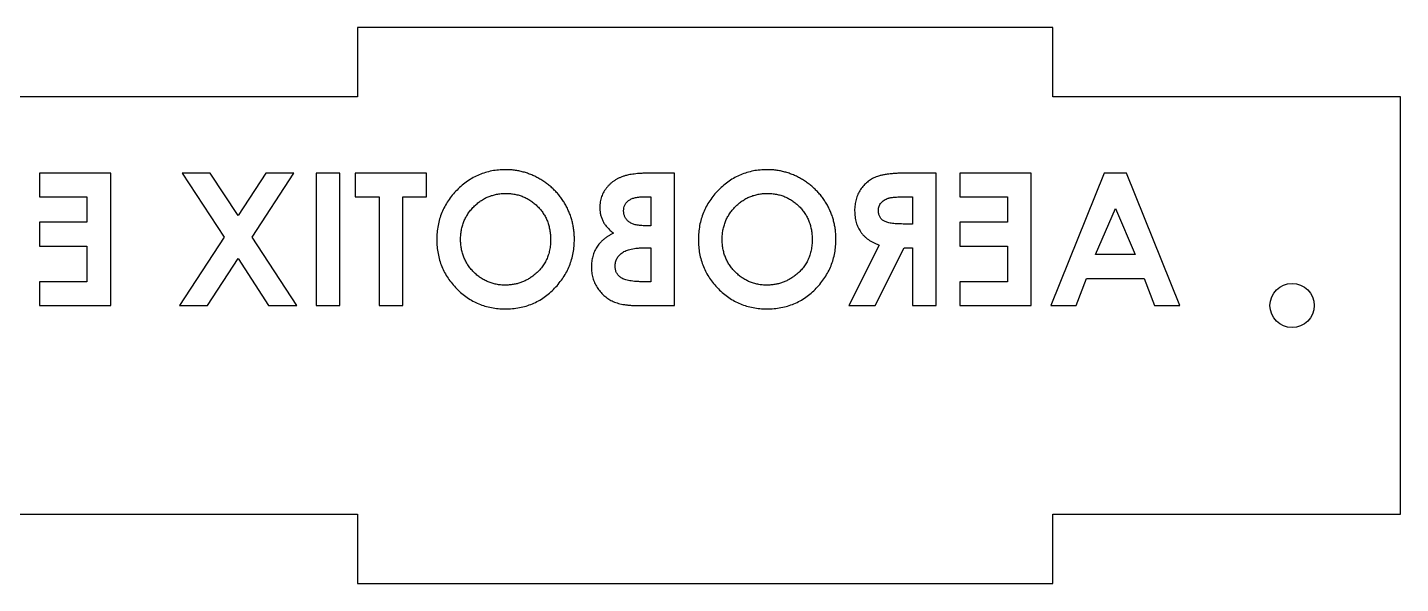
# Model space of a CAD drawing. Header units: millimetres. Extents: x -200 to 0, y -5 to 35.
# Drawn here: x -98.7 to 0, y -5 to 35 of the extents above; entities that cross this region are included whole.
import ezdxf

# ---------------------------------------------------------------- set-up
doc = ezdxf.new("R2010")
doc.units = ezdxf.units.MM

msp = doc.modelspace()

# ---------------------------------------------------------------- linework, layer by layer
at = {"color": 7, "linetype": 'Continuous', "lineweight": 25}
for p, q in [((-75, 35), (-75, 30)), ((-25, 35), (-75, 35)), ((-25, 30), (-25, 35)), ((-75, 30), (-105, 30)), ((0, 30), (-25, 30)), ((0, 0), (0, 30)), ((-92.734, 24.525), (-97.863, 24.525)), ((-97.863, 24.525), (-97.863, 22.815)), ((-92.734, 15), (-92.734, 24.525)), ((-85.573, 24.525), (-87.59, 24.525)), ((-87.59, 24.525), (-84.587, 19.919)), ((-83.579, 21.466), (-85.573, 24.525)), ((-81.589, 24.525), (-83.579, 21.466)), ((-82.572, 19.921), (-79.574, 24.525)), ((-79.574, 24.525), (-81.589, 24.525)), ((-76.249, 24.525), (-77.958, 24.525)), ((-77.958, 24.525), (-77.958, 15)), ((-76.249, 15), (-76.249, 24.525)), ((-70.021, 24.525), (-75.15, 24.525)), ((-75.15, 24.525), (-75.15, 22.815)), ((-70.021, 22.815), (-70.021, 24.525)), ((-52.192, 24.525), (-53.718, 24.525)), ((-52.192, 15), (-52.192, 24.525)), ((-33.386, 24.525), (-35.378, 24.525)), ((-33.386, 15), (-33.386, 24.525)), ((-26.548, 24.525), (-31.676, 24.525)), ((-31.676, 24.525), (-31.676, 22.815)), ((-26.548, 15), (-26.548, 24.525)), ((-21.297, 24.525), (-25.143, 15)), ((-19.711, 24.525), (-21.297, 24.525)), ((-15.863, 15), (-19.711, 24.525)), ((-97.863, 22.815), (-94.444, 22.815)), ((-94.444, 22.815), (-94.444, 20.984)), ((-75.15, 22.815), (-73.44, 22.815)), ((-73.44, 22.815), (-73.44, 15)), ((-71.73, 15), (-71.73, 22.815)), ((-71.73, 22.815), (-70.021, 22.815)), ((-54.438, 22.815), (-53.901, 22.815)), ((-53.901, 22.815), (-53.901, 20.739)), ((-35.678, 22.815), (-35.096, 22.815)), ((-35.096, 22.815), (-35.096, 20.862)), ((-31.676, 22.815), (-28.257, 22.815)), ((-28.257, 22.815), (-28.257, 20.984)), ((-21.93, 18.663), (-20.503, 21.97)), ((-20.503, 21.97), (-19.076, 18.663)), ((-94.444, 20.984), (-97.863, 20.984)), ((-97.863, 20.984), (-97.863, 19.274)), ((-53.901, 20.739), (-54.356, 20.739)), ((-35.096, 20.862), (-35.762, 20.862)), ((-28.257, 20.984), (-31.676, 20.984)), ((-31.676, 20.984), (-31.676, 19.274)), ((-84.587, 19.919), (-87.788, 15)), ((-79.362, 15), (-82.572, 19.921)), ((-97.863, 19.274), (-94.444, 19.274)), ((-94.444, 19.274), (-94.444, 16.71)), ((-54.31, 19.152), (-53.901, 19.152)), ((-53.901, 19.152), (-53.901, 16.71)), ((-37.477, 19.347), (-39.675, 15)), ((-37.775, 15), (-35.676, 19.152)), ((-35.676, 19.152), (-35.096, 19.152)), ((-35.096, 19.152), (-35.096, 15)), ((-31.676, 19.274), (-28.257, 19.274)), ((-28.257, 19.274), (-28.257, 16.71)), ((-85.774, 15), (-83.579, 18.373)), ((-83.579, 18.373), (-81.379, 15)), ((-19.076, 18.663), (-21.93, 18.663)), ((-23.317, 15), (-22.577, 16.954)), ((-22.577, 16.954), (-18.427, 16.954)), ((-18.427, 16.954), (-17.687, 15)), ((-94.444, 16.71), (-97.863, 16.71)), ((-97.863, 16.71), (-97.863, 15)), ((-53.901, 16.71), (-54.394, 16.71)), ((-28.257, 16.71), (-31.676, 16.71)), ((-31.676, 16.71), (-31.676, 15)), ((-97.863, 15), (-92.734, 15)), ((-87.788, 15), (-85.774, 15)), ((-81.379, 15), (-79.362, 15)), ((-77.958, 15), (-76.249, 15)), ((-73.44, 15), (-71.73, 15)), ((-54.871, 15), (-52.192, 15)), ((-39.675, 15), (-37.775, 15)), ((-35.096, 15), (-33.386, 15)), ((-31.676, 15), (-26.548, 15)), ((-25.143, 15), (-23.317, 15)), ((-17.687, 15), (-15.863, 15)), ((-105, 0), (-75, 0)), ((-75, 0), (-75, -5)), ((-25, 0), (0, 0)), ((-25, -5), (-25, 0)), ((-75, -5), (-25, -5))]:
    msp.add_line(p, q, dxfattribs=at)
msp.add_circle((-7.8, 15), 1.589, dxfattribs=at)
for points, knots in [([(-64.361, 24.769), (-64.527, 24.765), (-64.854, 24.756), (-65.335, 24.686), (-65.798, 24.571), (-66.244, 24.411), (-66.671, 24.202), (-67.08, 23.95), (-67.471, 23.65), (-67.839, 23.308), (-68.179, 22.937), (-68.474, 22.538), (-68.726, 22.12), (-68.934, 21.683), (-69.093, 21.224), (-69.204, 20.745), (-69.276, 20.246), (-69.284, 19.906), (-69.288, 19.734)], [0, 0, 0, 0, 0.063396, 0.125157, 0.185649, 0.245977, 0.306108, 0.367351, 0.429902, 0.49454, 0.559373, 0.62241, 0.684357, 0.745807, 0.80743, 0.869996, 0.933928, 1, 1, 1, 1]), ([(-59.397, 19.766), (-59.398, 19.879), (-59.401, 20.103), (-59.436, 20.435), (-59.486, 20.76), (-59.56, 21.078), (-59.65, 21.39), (-59.766, 21.693), (-59.899, 21.992), (-60.054, 22.281), (-60.226, 22.56), (-60.414, 22.825), (-60.619, 23.075), (-60.838, 23.31), (-61.074, 23.53), (-61.324, 23.737), (-61.591, 23.926), (-61.87, 24.101), (-62.16, 24.259), (-62.459, 24.394), (-62.762, 24.511), (-63.072, 24.604), (-63.385, 24.68), (-63.706, 24.73), (-64.032, 24.765), (-64.251, 24.768), (-64.361, 24.769)], [0, 0, 0, 0, 0.043114, 0.085683, 0.127594, 0.169059, 0.210432, 0.251811, 0.293444, 0.335381, 0.377477, 0.418688, 0.459873, 0.500873, 0.541873, 0.583212, 0.624763, 0.666988, 0.70937, 0.751103, 0.792568, 0.833545, 0.874827, 0.916018, 0.957859, 1, 1, 1, 1]), ([(-45.556, 24.769), (-45.721, 24.765), (-46.048, 24.756), (-46.529, 24.686), (-46.992, 24.571), (-47.438, 24.411), (-47.865, 24.202), (-48.275, 23.95), (-48.665, 23.65), (-49.033, 23.308), (-49.374, 22.937), (-49.668, 22.538), (-49.92, 22.12), (-50.128, 21.683), (-50.287, 21.224), (-50.398, 20.745), (-50.47, 20.246), (-50.478, 19.906), (-50.482, 19.734)], [0, 0, 0, 0, 0.063396, 0.125157, 0.185649, 0.245977, 0.306108, 0.367351, 0.429902, 0.49454, 0.559373, 0.62241, 0.684357, 0.745807, 0.80743, 0.869996, 0.933928, 1, 1, 1, 1]), ([(-40.591, 19.766), (-40.592, 19.879), (-40.595, 20.103), (-40.63, 20.435), (-40.68, 20.76), (-40.754, 21.078), (-40.844, 21.39), (-40.961, 21.693), (-41.093, 21.992), (-41.248, 22.281), (-41.421, 22.56), (-41.609, 22.825), (-41.813, 23.075), (-42.033, 23.31), (-42.269, 23.53), (-42.518, 23.737), (-42.785, 23.926), (-43.064, 24.101), (-43.354, 24.259), (-43.653, 24.394), (-43.956, 24.511), (-44.266, 24.604), (-44.58, 24.68), (-44.901, 24.73), (-45.226, 24.765), (-45.445, 24.768), (-45.556, 24.769)], [0, 0, 0, 0, 0.043114, 0.085683, 0.127594, 0.169059, 0.210432, 0.251811, 0.293444, 0.335381, 0.377477, 0.418688, 0.459873, 0.500873, 0.541873, 0.583212, 0.624763, 0.666988, 0.70937, 0.751103, 0.792568, 0.833545, 0.874827, 0.916018, 0.957859, 1, 1, 1, 1]), ([(-55.661, 24.355), (-55.732, 24.335), (-55.873, 24.297), (-56.074, 24.218), (-56.265, 24.131), (-56.446, 24.032), (-56.614, 23.919), (-56.771, 23.792), (-56.918, 23.656), (-57.051, 23.506), (-57.172, 23.348), (-57.277, 23.182), (-57.368, 23.01), (-57.44, 22.829), (-57.495, 22.642), (-57.535, 22.448), (-57.561, 22.247), (-57.564, 22.11), (-57.565, 22.041)], [0, 0, 0, 0, 0.06875, 0.134909, 0.199721, 0.262974, 0.325357, 0.387336, 0.449407, 0.511118, 0.572473, 0.633077, 0.692861, 0.752561, 0.812738, 0.873479, 0.935776, 1, 1, 1, 1]), ([(-53.718, 24.525), (-53.825, 24.525), (-54.032, 24.525), (-54.33, 24.515), (-54.607, 24.501), (-54.861, 24.486), (-55.093, 24.46), (-55.303, 24.432), (-55.49, 24.399), (-55.606, 24.369), (-55.661, 24.355)], [0, 0, 0, 0, 0.163996, 0.317329, 0.45806, 0.589158, 0.707952, 0.816322, 0.913585, 1, 1, 1, 1]), ([(-35.378, 24.525), (-35.51, 24.525), (-35.763, 24.524), (-36.128, 24.509), (-36.464, 24.49), (-36.77, 24.46), (-37.047, 24.42), (-37.295, 24.373), (-37.513, 24.319), (-37.705, 24.252), (-37.878, 24.177), (-38.039, 24.09), (-38.192, 23.993), (-38.335, 23.883), (-38.471, 23.763), (-38.599, 23.631), (-38.718, 23.488), (-38.826, 23.333), (-38.925, 23.17), (-39.012, 22.999), (-39.083, 22.819), (-39.146, 22.634), (-39.191, 22.44), (-39.223, 22.24), (-39.246, 22.032), (-39.247, 21.891), (-39.248, 21.819)], [0, 0, 0, 0, 0.072889, 0.140186, 0.202277, 0.258895, 0.310483, 0.357095, 0.398514, 0.435038, 0.469251, 0.502805, 0.53621, 0.569379, 0.602801, 0.636666, 0.670929, 0.705803, 0.741189, 0.776304, 0.812004, 0.847969, 0.884522, 0.921974, 0.960198, 1, 1, 1, 1]), ([(-67.578, 19.757), (-67.575, 19.87), (-67.569, 20.093), (-67.525, 20.421), (-67.45, 20.735), (-67.347, 21.037), (-67.215, 21.325), (-67.051, 21.599), (-66.857, 21.859), (-66.637, 22.103), (-66.398, 22.327), (-66.14, 22.522), (-65.873, 22.691), (-65.588, 22.824), (-65.293, 22.929), (-64.986, 23.007), (-64.664, 23.05), (-64.445, 23.057), (-64.335, 23.06)], [0, 0, 0, 0, 0.065939, 0.129791, 0.192175, 0.253617, 0.314719, 0.376282, 0.438973, 0.503175, 0.567329, 0.629651, 0.69065, 0.751238, 0.811754, 0.872788, 0.93554, 1, 1, 1, 1]), ([(-64.335, 23.06), (-64.223, 23.057), (-64.003, 23.051), (-63.681, 23.006), (-63.371, 22.934), (-63.076, 22.83), (-62.794, 22.698), (-62.525, 22.537), (-62.273, 22.343), (-62.033, 22.127), (-61.817, 21.885), (-61.626, 21.626), (-61.467, 21.351), (-61.333, 21.061), (-61.232, 20.753), (-61.16, 20.43), (-61.115, 20.092), (-61.109, 19.861), (-61.106, 19.743)], [0, 0, 0, 0, 0.064609, 0.127512, 0.188521, 0.248708, 0.308598, 0.368812, 0.429888, 0.492802, 0.555743, 0.617485, 0.678969, 0.740198, 0.80236, 0.866245, 0.931707, 1, 1, 1, 1]), ([(-55.855, 21.812), (-55.852, 21.886), (-55.846, 22.028), (-55.774, 22.228), (-55.664, 22.406), (-55.533, 22.527), (-55.41, 22.61), (-55.305, 22.665), (-55.189, 22.714), (-55.061, 22.751), (-54.921, 22.779), (-54.77, 22.8), (-54.608, 22.814), (-54.496, 22.815), (-54.438, 22.815)], [0, 0, 0, 0, 0.112332, 0.217189, 0.320776, 0.429446, 0.48689, 0.547348, 0.610552, 0.67854, 0.751006, 0.828563, 0.911494, 1, 1, 1, 1]), ([(-48.773, 19.757), (-48.77, 19.87), (-48.764, 20.093), (-48.719, 20.421), (-48.644, 20.735), (-48.541, 21.037), (-48.409, 21.325), (-48.246, 21.599), (-48.052, 21.859), (-47.832, 22.103), (-47.592, 22.327), (-47.335, 22.522), (-47.067, 22.691), (-46.782, 22.824), (-46.487, 22.929), (-46.18, 23.007), (-45.858, 23.05), (-45.64, 23.057), (-45.529, 23.06)], [0, 0, 0, 0, 0.0659391, 0.1297911, 0.1921752, 0.253617, 0.3147191, 0.3762823, 0.438973, 0.5031747, 0.5673295, 0.629651, 0.6906499, 0.7512376, 0.8117541, 0.8727878, 0.9355396, 1, 1, 1, 1]), ([(-45.529, 23.06), (-45.417, 23.057), (-45.197, 23.051), (-44.875, 23.006), (-44.565, 22.934), (-44.27, 22.83), (-43.988, 22.698), (-43.719, 22.537), (-43.467, 22.343), (-43.228, 22.127), (-43.011, 21.885), (-42.821, 21.626), (-42.661, 21.351), (-42.527, 21.061), (-42.426, 20.753), (-42.354, 20.43), (-42.309, 20.092), (-42.303, 19.861), (-42.3, 19.743)], [0, 0, 0, 0, 0.0646087, 0.1275118, 0.1885213, 0.2487082, 0.3085983, 0.3688122, 0.4298875, 0.4928024, 0.5557433, 0.6174853, 0.678969, 0.7401977, 0.8023601, 0.8662448, 0.9317068, 1, 1, 1, 1]), ([(-37.538, 21.842), (-37.536, 21.893), (-37.532, 21.992), (-37.494, 22.135), (-37.434, 22.267), (-37.352, 22.388), (-37.248, 22.494), (-37.129, 22.587), (-36.992, 22.661), (-36.865, 22.71), (-36.749, 22.739), (-36.645, 22.761), (-36.524, 22.776), (-36.387, 22.792), (-36.234, 22.803), (-36.063, 22.811), (-35.876, 22.814), (-35.746, 22.815), (-35.678, 22.815)], [0, 0, 0, 0, 0.063769, 0.125262, 0.185414, 0.246807, 0.309422, 0.372533, 0.437733, 0.50575, 0.544013, 0.58837, 0.640389, 0.697897, 0.763272, 0.834979, 0.913874, 1, 1, 1, 1]), ([(-57.565, 22.041), (-57.562, 21.952), (-57.555, 21.776), (-57.514, 21.518), (-57.437, 21.275), (-57.337, 21.041), (-57.2, 20.817), (-57.026, 20.604), (-56.819, 20.395), (-56.659, 20.27), (-56.577, 20.205)], [0, 0, 0, 0, 0.12327, 0.242641, 0.359427, 0.47555, 0.593898, 0.720202, 0.854465, 1, 1, 1, 1]), ([(-54.356, 20.739), (-54.417, 20.74), (-54.536, 20.741), (-54.709, 20.754), (-54.869, 20.777), (-55.016, 20.809), (-55.152, 20.85), (-55.276, 20.898), (-55.387, 20.958), (-55.516, 21.046), (-55.652, 21.176), (-55.773, 21.364), (-55.843, 21.58), (-55.851, 21.733), (-55.855, 21.812)], [0, 0, 0, 0, 0.088776, 0.171377, 0.248114, 0.321161, 0.388033, 0.452091, 0.512268, 0.568866, 0.676936, 0.781012, 0.886918, 1, 1, 1, 1]), ([(-39.248, 21.819), (-39.246, 21.744), (-39.242, 21.597), (-39.224, 21.381), (-39.19, 21.174), (-39.139, 20.977), (-39.08, 20.788), (-39.002, 20.609), (-38.913, 20.439), (-38.808, 20.28), (-38.693, 20.128), (-38.559, 19.989), (-38.415, 19.856), (-38.253, 19.737), (-38.079, 19.624), (-37.892, 19.521), (-37.691, 19.426), (-37.549, 19.374), (-37.477, 19.347)], [0, 0, 0, 0, 0.068741, 0.134789, 0.198536, 0.260386, 0.320962, 0.379904, 0.438503, 0.496154, 0.554265, 0.612749, 0.672513, 0.733646, 0.79679, 0.861936, 0.929398, 1, 1, 1, 1]), ([(-35.762, 20.862), (-35.843, 20.862), (-35.999, 20.864), (-36.223, 20.872), (-36.427, 20.892), (-36.611, 20.917), (-36.776, 20.945), (-36.921, 20.986), (-37.048, 21.03), (-37.155, 21.085), (-37.247, 21.147), (-37.326, 21.218), (-37.391, 21.299), (-37.445, 21.39), (-37.487, 21.49), (-37.518, 21.599), (-37.535, 21.718), (-37.537, 21.8), (-37.538, 21.842)], [0, 0, 0, 0, 0.10554, 0.202086, 0.290685, 0.370553, 0.44267, 0.507675, 0.565573, 0.616455, 0.663331, 0.708862, 0.753412, 0.798515, 0.845064, 0.893873, 0.944708, 1, 1, 1, 1]), ([(-64.369, 16.465), (-64.479, 16.468), (-64.694, 16.474), (-65.011, 16.519), (-65.314, 16.594), (-65.606, 16.697), (-65.886, 16.831), (-66.152, 16.996), (-66.405, 17.191), (-66.644, 17.41), (-66.862, 17.653), (-67.053, 17.913), (-67.217, 18.185), (-67.348, 18.473), (-67.453, 18.774), (-67.524, 19.09), (-67.57, 19.419), (-67.575, 19.643), (-67.578, 19.757)], [0, 0, 0, 0, 0.064147, 0.126212, 0.186841, 0.246936, 0.307256, 0.368151, 0.430071, 0.493875, 0.557981, 0.62087, 0.682525, 0.744036, 0.805889, 0.868968, 0.933247, 1, 1, 1, 1]), ([(-64.375, 14.756), (-64.2, 14.76), (-63.855, 14.768), (-63.352, 14.842), (-62.869, 14.953), (-62.412, 15.12), (-61.975, 15.329), (-61.561, 15.585), (-61.172, 15.89), (-60.809, 16.235), (-60.48, 16.612), (-60.189, 17.01), (-59.944, 17.427), (-59.744, 17.862), (-59.587, 18.313), (-59.476, 18.782), (-59.41, 19.268), (-59.401, 19.599), (-59.397, 19.766)], [0, 0, 0, 0, 0.066749, 0.131152, 0.193732, 0.255326, 0.316388, 0.378027, 0.440406, 0.504557, 0.568658, 0.630986, 0.692288, 0.752615, 0.8132, 0.874016, 0.936158, 1, 1, 1, 1]), ([(-56.577, 20.205), (-56.644, 20.171), (-56.775, 20.104), (-56.962, 19.993), (-57.135, 19.876), (-57.295, 19.753), (-57.439, 19.621), (-57.572, 19.487), (-57.688, 19.343), (-57.792, 19.194), (-57.882, 19.038), (-57.96, 18.875), (-58.027, 18.706), (-58.083, 18.529), (-58.125, 18.346), (-58.152, 18.156), (-58.173, 17.959), (-58.175, 17.825), (-58.175, 17.757)], [0, 0, 0, 0, 0.072791, 0.142723, 0.209491, 0.274716, 0.336886, 0.397686, 0.457054, 0.515313, 0.572822, 0.630776, 0.689505, 0.748743, 0.809225, 0.870715, 0.934265, 1, 1, 1, 1]), ([(-45.563, 16.465), (-45.673, 16.468), (-45.888, 16.474), (-46.205, 16.519), (-46.508, 16.594), (-46.8, 16.697), (-47.08, 16.831), (-47.346, 16.996), (-47.599, 17.191), (-47.838, 17.41), (-48.056, 17.653), (-48.247, 17.913), (-48.412, 18.185), (-48.543, 18.473), (-48.647, 18.774), (-48.718, 19.09), (-48.764, 19.419), (-48.77, 19.643), (-48.773, 19.757)], [0, 0, 0, 0, 0.064147, 0.126212, 0.186841, 0.246936, 0.307256, 0.368151, 0.430071, 0.493875, 0.557981, 0.62087, 0.682525, 0.744036, 0.805889, 0.868968, 0.933247, 1, 1, 1, 1]), ([(-45.569, 14.756), (-45.394, 14.76), (-45.05, 14.768), (-44.546, 14.842), (-44.063, 14.953), (-43.606, 15.12), (-43.169, 15.329), (-42.756, 15.585), (-42.366, 15.89), (-42.003, 16.235), (-41.674, 16.612), (-41.383, 17.01), (-41.138, 17.427), (-40.939, 17.862), (-40.781, 18.313), (-40.67, 18.782), (-40.605, 19.268), (-40.595, 19.599), (-40.591, 19.766)], [0, 0, 0, 0, 0.066749, 0.131152, 0.193732, 0.255326, 0.316388, 0.378027, 0.440406, 0.504557, 0.568658, 0.630986, 0.692288, 0.752615, 0.8132, 0.874016, 0.936158, 1, 1, 1, 1]), ([(-69.288, 19.734), (-69.284, 19.563), (-69.275, 19.227), (-69.207, 18.733), (-69.094, 18.259), (-68.938, 17.804), (-68.733, 17.371), (-68.487, 16.956), (-68.192, 16.564), (-67.859, 16.195), (-67.493, 15.86), (-67.105, 15.564), (-66.698, 15.314), (-66.271, 15.109), (-65.824, 14.95), (-65.357, 14.837), (-64.872, 14.769), (-64.542, 14.76), (-64.375, 14.756)], [0, 0, 0, 0, 0.065722, 0.129508, 0.191722, 0.253161, 0.314316, 0.375952, 0.43862, 0.502973, 0.567129, 0.629552, 0.690477, 0.751072, 0.811668, 0.872929, 0.935501, 1, 1, 1, 1]), ([(-61.106, 19.743), (-61.11, 19.613), (-61.118, 19.357), (-61.171, 18.984), (-61.262, 18.631), (-61.394, 18.301), (-61.558, 17.99), (-61.761, 17.701), (-62, 17.434), (-62.184, 17.277), (-62.278, 17.198)], [0, 0, 0, 0, 0.134807, 0.264199, 0.388462, 0.509942, 0.63041, 0.750671, 0.873455, 1, 1, 1, 1]), ([(-56.466, 17.824), (-56.464, 17.874), (-56.462, 17.972), (-56.439, 18.115), (-56.397, 18.249), (-56.345, 18.377), (-56.273, 18.494), (-56.187, 18.604), (-56.082, 18.704), (-55.965, 18.8), (-55.829, 18.884), (-55.672, 18.956), (-55.496, 19.017), (-55.298, 19.065), (-55.081, 19.106), (-54.841, 19.131), (-54.582, 19.149), (-54.403, 19.151), (-54.31, 19.152)], [0, 0, 0, 0, 0.052826, 0.102892, 0.151698, 0.199578, 0.247224, 0.295723, 0.346254, 0.398507, 0.45429, 0.514042, 0.579093, 0.650037, 0.727451, 0.811452, 0.902476, 1, 1, 1, 1]), ([(-50.482, 19.734), (-50.478, 19.563), (-50.469, 19.227), (-50.401, 18.733), (-50.288, 18.259), (-50.132, 17.804), (-49.927, 17.371), (-49.681, 16.956), (-49.386, 16.564), (-49.053, 16.195), (-48.687, 15.86), (-48.3, 15.564), (-47.892, 15.314), (-47.465, 15.109), (-47.018, 14.95), (-46.552, 14.837), (-46.066, 14.769), (-45.736, 14.76), (-45.569, 14.756)], [0, 0, 0, 0, 0.065722, 0.129508, 0.191722, 0.253161, 0.314316, 0.375952, 0.43862, 0.502973, 0.567129, 0.629552, 0.690477, 0.751072, 0.811668, 0.872929, 0.935501, 1, 1, 1, 1]), ([(-42.3, 19.743), (-42.304, 19.613), (-42.312, 19.357), (-42.365, 18.984), (-42.457, 18.631), (-42.588, 18.301), (-42.752, 17.99), (-42.955, 17.701), (-43.194, 17.434), (-43.378, 17.277), (-43.472, 17.198)], [0, 0, 0, 0, 0.134807, 0.264199, 0.388462, 0.509942, 0.63041, 0.750671, 0.873455, 1, 1, 1, 1]), ([(-54.394, 16.71), (-54.491, 16.71), (-54.678, 16.711), (-54.946, 16.724), (-55.19, 16.747), (-55.409, 16.776), (-55.603, 16.816), (-55.772, 16.866), (-55.917, 16.921), (-56.039, 16.989), (-56.139, 17.068), (-56.229, 17.149), (-56.302, 17.242), (-56.36, 17.344), (-56.411, 17.452), (-56.441, 17.57), (-56.464, 17.694), (-56.465, 17.78), (-56.466, 17.824)], [0, 0, 0, 0, 0.109567, 0.210657, 0.302002, 0.385143, 0.459013, 0.524719, 0.583227, 0.634208, 0.681186, 0.726275, 0.770113, 0.81408, 0.857994, 0.903339, 0.950545, 1, 1, 1, 1]), ([(-54.394, 16.71), (-54.491, 16.71), (-54.678, 16.711), (-54.946, 16.724), (-55.19, 16.747), (-55.409, 16.776), (-55.603, 16.816), (-55.772, 16.866), (-55.917, 16.921), (-56.039, 16.989), (-56.139, 17.068), (-56.229, 17.149), (-56.302, 17.242), (-56.36, 17.344), (-56.411, 17.452), (-56.441, 17.57), (-56.464, 17.694), (-56.465, 17.78), (-56.466, 17.824)], [0, 0, 0, 0, 0.109567, 0.210657, 0.302002, 0.385143, 0.459013, 0.524719, 0.583227, 0.634208, 0.681186, 0.726275, 0.770113, 0.81408, 0.857994, 0.903339, 0.950545, 1, 1, 1, 1]), ([(-62.278, 17.198), (-62.354, 17.139), (-62.506, 17.024), (-62.748, 16.875), (-62.997, 16.748), (-63.255, 16.645), (-63.522, 16.564), (-63.797, 16.507), (-64.081, 16.472), (-64.272, 16.468), (-64.369, 16.465)], [0, 0, 0, 0, 0.127991, 0.253098, 0.376184, 0.498936, 0.621526, 0.745707, 0.871575, 1, 1, 1, 1]), ([(-58.175, 17.757), (-58.17, 17.627), (-58.16, 17.37), (-58.082, 16.993), (-57.948, 16.636), (-57.768, 16.3), (-57.545, 15.994), (-57.29, 15.726), (-57.004, 15.5), (-56.74, 15.347), (-56.512, 15.244), (-56.323, 15.18), (-56.119, 15.122), (-55.899, 15.08), (-55.664, 15.043), (-55.414, 15.019), (-55.148, 15.003), (-54.965, 15.001), (-54.871, 15)], [0, 0, 0, 0, 0.080259, 0.158391, 0.236258, 0.315105, 0.393222, 0.468731, 0.542781, 0.617708, 0.656365, 0.69708, 0.740697, 0.786729, 0.835579, 0.88725, 0.941898, 1, 1, 1, 1]), ([(-43.472, 17.198), (-43.549, 17.139), (-43.7, 17.024), (-43.942, 16.875), (-44.191, 16.748), (-44.449, 16.645), (-44.716, 16.564), (-44.991, 16.507), (-45.275, 16.472), (-45.466, 16.468), (-45.563, 16.465)], [0, 0, 0, 0, 0.127991, 0.253098, 0.376184, 0.498936, 0.621526, 0.745707, 0.871575, 1, 1, 1, 1])]:
    msp.add_open_spline(points, degree=3, knots=knots, dxfattribs=at)

doc.saveas('drawing.dxf')
